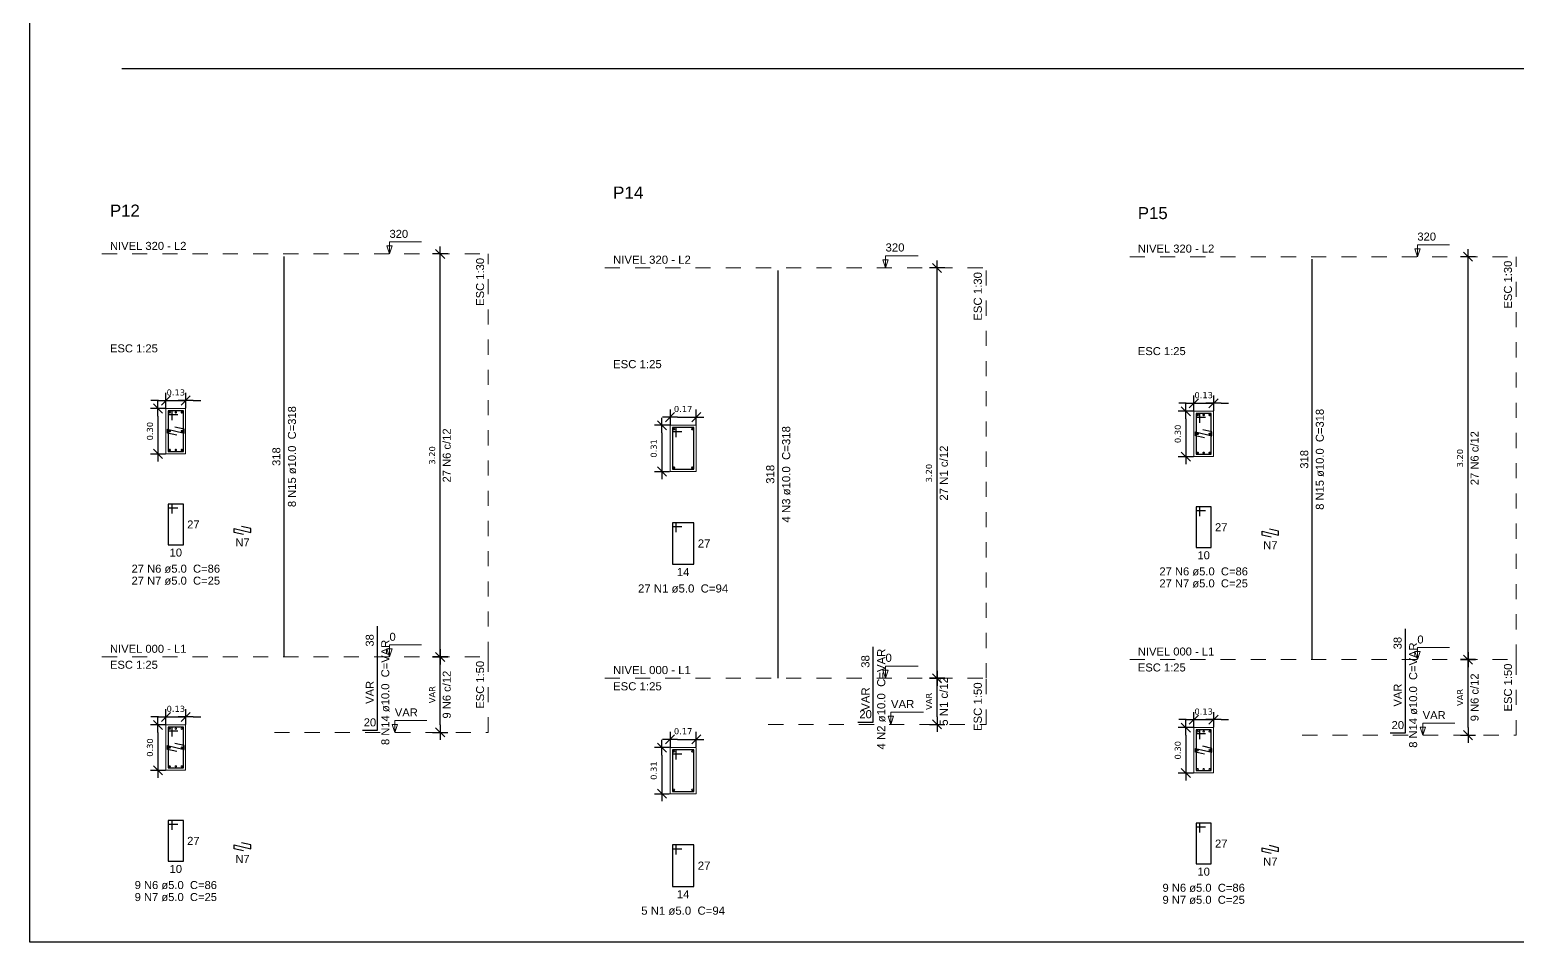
# Model space of a CAD drawing. Extents: x 25 to 1028, y -81 to 176.
# Drawn here: x 784.81 to 794.65, y 119.68 to 125.72 of the extents above; entities that cross this region are included whole.
import ezdxf

# ---------------------------------------------------------------- set-up
doc = ezdxf.new("R2010")
doc.units = 0
doc.header["$LTSCALE"] = 0.3
doc.header["$PDSIZE"] = 0.1
doc.linetypes.add('DOT2', pattern=[3.175, 0, -3.175])
doc.layers.get('0').update_dxf_attribs({"linetype": 'CONTINUOUS'})
doc.layers.get('Defpoints').update_dxf_attribs({"linetype": 'CONTINUOUS'})
doc.layers.add('ARQ-CTA-1_025', color=1, linetype='CONTINUOUS')
for name, color, linetype, lineweight in [('DT-Barras na forma', 2, 'CONTINUOUS', 30), ('DT-Barras no corte', 5, 'CONTINUOUS', 5), ('DT-Barras rebatidas', 2, 'CONTINUOUS', 30), ('DT-Forma', 5, 'CONTINUOUS', 5), ('DT-Pontilhado', 9, 'DOT2', 5), ('DT-Textos', 7, 'CONTINUOUS', 5), ('DT-Título', 3, 'CONTINUOUS', 20)]:
    doc.layers.add(name, color=color, linetype=linetype, lineweight=lineweight)
doc.layers.add('VPort', color=45, linetype='CONTINUOUS', plot=False)
doc.styles.add('Arial', font='arial.ttf')
doc.styles.add('FNDE Texto Cota 0025', font='verdana.ttf', dxfattribs={"height": 0.04})
doc.dimstyles.new('FNDE 1-0025', dxfattribs={"dimscale": 5, "dimtxt": 0.04, "dimasz": 0.01, "dimexe": 0.15, "dimexo": 0.15, "dimgap": 0.005, "dimtad": 1, "dimzin": 1, "dimdsep": 46, "dimtxsty": 'FNDE Texto Cota 0025', "dimblk": 'tic', "dimcen": 0.015, "dimdle": 0.15, "dimse1": 1, "dimse2": 1, "dimclrd": 251, "dimclre": 251, "dimclrt": 256, "dimaunit": 1, "dimadec": 3, "dimazin": 0, "dimtfac": 1, "dimtix": 1, "dimtmove": 2, "dimatfit": 3, "dimfxl": 0.15, "dimtvp": 1, "dimtolj": 1, "dimtzin": 0, "dimarcsym": 0})

# ---------------------------------------------------------------- blocks, each defined once
blk = doc.blocks.new('tic')
at = {"color": 251}
for p, q in [((-1, 0), (1, 0)), ((0, -1), (0, 1))]:
    blk.add_line(p, q, dxfattribs=at)
blk.add_line((-0.6, -0.6), (0.6, 0.6))
blk = doc.blocks.new('*D238')
at = {"layer": 'ARQ-CTA-1_025', "color": 251, "lineweight": -2}
blk.add_line((785.6582, 121.0693), (785.6582, 120.8693), dxfattribs=at)
at = {"layer": 'Defpoints', "color": 0}
for p in [(785.7112, 121.1193), (785.6582, 120.8193), (785.7112, 120.8193)]:
    blk.add_point(p, dxfattribs=at)
at = {"layer": 'ARQ-CTA-1_025', "color": 251, "lineweight": -2, "xscale": 0.05, "yscale": 0.05, "zscale": 0.05}
for p, rotation in [((785.6582, 121.1193), 90), ((785.6582, 120.8193), 270)]:
    blk.add_blockref('tic', p, dxfattribs=dict(at, rotation=rotation))
at = {"layer": 'ARQ-CTA-1_025', "insert": (785.6053, 120.9693), "char_height": 0.04, "attachment_point": 5, "rotation": 90, "style": 'FNDE Texto Cota 0025'}
blk.add_mtext('\\A1;0.30', dxfattribs=at)
blk = doc.blocks.new('*D239')
at = {"layer": 'ARQ-CTA-1_025', "color": 251, "lineweight": -2}
for p, q in [((785.6612, 121.1722), (785.6112, 121.1722)), ((785.7112, 121.1722), (785.8412, 121.1722)), ((785.8912, 121.1722), (785.9412, 121.1722))]:
    blk.add_line(p, q, dxfattribs=at)
at = {"layer": 'Defpoints', "color": 0}
for p in [(785.8412, 121.1722), (785.7112, 121.1193), (785.8412, 121.1193)]:
    blk.add_point(p, dxfattribs=at)
at = {"layer": 'ARQ-CTA-1_025', "color": 251, "lineweight": -2, "xscale": 0.05, "yscale": 0.05, "zscale": 0.05}
blk.add_blockref('tic', (785.7112, 121.1722), dxfattribs=at)
at = {"layer": 'ARQ-CTA-1_025', "color": 251, "lineweight": -2, "xscale": 0.05, "yscale": 0.05, "zscale": 0.05, "rotation": 180}
blk.add_blockref('tic', (785.8412, 121.1722), dxfattribs=at)
at = {"layer": 'ARQ-CTA-1_025', "insert": (785.7762, 121.2252), "char_height": 0.04, "attachment_point": 5, "style": 'FNDE Texto Cota 0025'}
blk.add_mtext('\\A1;0.13', dxfattribs=at)
blk = doc.blocks.new('*D240')
at = {"layer": 'ARQ-CTA-1_025', "color": 251, "lineweight": -2}
blk.add_line((787.5255, 121.1193), (787.5255, 121.5193), dxfattribs=at)
at = {"layer": 'Defpoints', "color": 0}
for p in [(787.5255, 121.5693), (787.5785, 121.5693), (787.5785, 121.0693)]:
    blk.add_point(p, dxfattribs=at)
at = {"layer": 'ARQ-CTA-1_025', "color": 251, "lineweight": -2, "xscale": 0.05, "yscale": 0.05, "zscale": 0.05}
for p, rotation in [((787.5255, 121.5693), 90), ((787.5255, 121.0693), 270)]:
    blk.add_blockref('tic', p, dxfattribs=dict(at, rotation=rotation))
at = {"layer": 'ARQ-CTA-1_025', "insert": (787.4726, 121.3193), "char_height": 0.04, "attachment_point": 5, "rotation": 90, "style": 'FNDE Texto Cota 0025'}
blk.add_mtext('\\A1;VAR', dxfattribs=at)
blk = doc.blocks.new('*D241')
at = {"layer": 'ARQ-CTA-1_025', "color": 251, "lineweight": -2}
blk.add_line((785.6582, 123.1633), (785.6582, 122.9633), dxfattribs=at)
at = {"layer": 'Defpoints', "color": 0}
for p in [(785.7112, 123.2133), (785.6582, 122.9133), (785.7112, 122.9133)]:
    blk.add_point(p, dxfattribs=at)
at = {"layer": 'ARQ-CTA-1_025', "color": 251, "lineweight": -2, "xscale": 0.05, "yscale": 0.05, "zscale": 0.05}
for p, rotation in [((785.6582, 123.2133), 90), ((785.6582, 122.9133), 270)]:
    blk.add_blockref('tic', p, dxfattribs=dict(at, rotation=rotation))
at = {"layer": 'ARQ-CTA-1_025', "insert": (785.6053, 123.0633), "char_height": 0.04, "attachment_point": 5, "rotation": 90, "style": 'FNDE Texto Cota 0025'}
blk.add_mtext('\\A1;0.30', dxfattribs=at)
blk = doc.blocks.new('*D242')
at = {"layer": 'ARQ-CTA-1_025', "color": 251, "lineweight": -2}
for p, q in [((785.6612, 123.2663), (785.6112, 123.2663)), ((785.7112, 123.2663), (785.8412, 123.2663)), ((785.8912, 123.2663), (785.9412, 123.2663))]:
    blk.add_line(p, q, dxfattribs=at)
at = {"layer": 'Defpoints', "color": 0}
for p in [(785.8412, 123.2663), (785.7112, 123.2133), (785.8412, 123.2133)]:
    blk.add_point(p, dxfattribs=at)
at = {"layer": 'ARQ-CTA-1_025', "color": 251, "lineweight": -2, "xscale": 0.05, "yscale": 0.05, "zscale": 0.05}
blk.add_blockref('tic', (785.7112, 123.2663), dxfattribs=at)
at = {"layer": 'ARQ-CTA-1_025', "color": 251, "lineweight": -2, "xscale": 0.05, "yscale": 0.05, "zscale": 0.05, "rotation": 180}
blk.add_blockref('tic', (785.8412, 123.2663), dxfattribs=at)
at = {"layer": 'ARQ-CTA-1_025', "insert": (785.7762, 123.3192), "char_height": 0.04, "attachment_point": 5, "style": 'FNDE Texto Cota 0025'}
blk.add_mtext('\\A1;0.13', dxfattribs=at)
blk = doc.blocks.new('*D243')
at = {"layer": 'ARQ-CTA-1_025', "color": 251, "lineweight": -2}
blk.add_line((787.5255, 121.6193), (787.5255, 124.186), dxfattribs=at)
at = {"layer": 'Defpoints', "color": 0}
for p in [(787.5255, 124.236), (787.5785, 124.236), (787.5785, 121.5693)]:
    blk.add_point(p, dxfattribs=at)
at = {"layer": 'ARQ-CTA-1_025', "color": 251, "lineweight": -2, "xscale": 0.05, "yscale": 0.05, "zscale": 0.05}
for p, rotation in [((787.5255, 124.236), 90), ((787.5255, 121.5693), 270)]:
    blk.add_blockref('tic', p, dxfattribs=dict(at, rotation=rotation))
at = {"layer": 'ARQ-CTA-1_025', "insert": (787.4726, 122.9027), "char_height": 0.04, "attachment_point": 5, "rotation": 90, "style": 'FNDE Texto Cota 0025'}
blk.add_mtext('\\A1;3.20', dxfattribs=at)
blk = doc.blocks.new('*D244')
at = {"layer": 'ARQ-CTA-1_025', "color": 251, "lineweight": -2}
blk.add_line((792.4596, 121.0512), (792.4596, 120.8512), dxfattribs=at)
at = {"layer": 'Defpoints', "color": 0}
for p in [(792.5125, 121.1012), (792.4596, 120.8012), (792.5125, 120.8012)]:
    blk.add_point(p, dxfattribs=at)
at = {"layer": 'ARQ-CTA-1_025', "color": 251, "lineweight": -2, "xscale": 0.05, "yscale": 0.05, "zscale": 0.05}
for p, rotation in [((792.4596, 121.1012), 90), ((792.4596, 120.8012), 270)]:
    blk.add_blockref('tic', p, dxfattribs=dict(at, rotation=rotation))
at = {"layer": 'ARQ-CTA-1_025', "insert": (792.4066, 120.9512), "char_height": 0.04, "attachment_point": 5, "rotation": 90, "style": 'FNDE Texto Cota 0025'}
blk.add_mtext('\\A1;0.30', dxfattribs=at)
blk = doc.blocks.new('*D245')
at = {"layer": 'ARQ-CTA-1_025', "color": 251, "lineweight": -2}
for p, q in [((792.4625, 121.1542), (792.4125, 121.1542)), ((792.5125, 121.1542), (792.6425, 121.1542)), ((792.6925, 121.1542), (792.7425, 121.1542))]:
    blk.add_line(p, q, dxfattribs=at)
at = {"layer": 'Defpoints', "color": 0}
for p in [(792.5125, 121.1012), (792.6425, 121.1542), (792.6425, 121.1012)]:
    blk.add_point(p, dxfattribs=at)
at = {"layer": 'ARQ-CTA-1_025', "color": 251, "lineweight": -2, "xscale": 0.05, "yscale": 0.05, "zscale": 0.05}
blk.add_blockref('tic', (792.5125, 121.1542), dxfattribs=at)
at = {"layer": 'ARQ-CTA-1_025', "color": 251, "lineweight": -2, "xscale": 0.05, "yscale": 0.05, "zscale": 0.05, "rotation": 180}
blk.add_blockref('tic', (792.6425, 121.1542), dxfattribs=at)
at = {"layer": 'ARQ-CTA-1_025', "insert": (792.5775, 121.2071), "char_height": 0.04, "attachment_point": 5, "style": 'FNDE Texto Cota 0025'}
blk.add_mtext('\\A1;0.13', dxfattribs=at)
blk = doc.blocks.new('*D246')
at = {"layer": 'ARQ-CTA-1_025', "color": 251, "lineweight": -2}
blk.add_line((794.3269, 121.1013), (794.3269, 121.5013), dxfattribs=at)
at = {"layer": 'Defpoints', "color": 0}
for p in [(794.3269, 121.5513), (794.3798, 121.5513), (794.3798, 121.0513)]:
    blk.add_point(p, dxfattribs=at)
at = {"layer": 'ARQ-CTA-1_025', "color": 251, "lineweight": -2, "xscale": 0.05, "yscale": 0.05, "zscale": 0.05}
for p, rotation in [((794.3269, 121.5513), 90), ((794.3269, 121.0513), 270)]:
    blk.add_blockref('tic', p, dxfattribs=dict(at, rotation=rotation))
at = {"layer": 'ARQ-CTA-1_025', "insert": (794.2739, 121.3013), "char_height": 0.04, "attachment_point": 5, "rotation": 90, "style": 'FNDE Texto Cota 0025'}
blk.add_mtext('\\A1;VAR', dxfattribs=at)
blk = doc.blocks.new('*D247')
at = {"layer": 'ARQ-CTA-1_025', "color": 251, "lineweight": -2}
blk.add_line((792.4596, 123.1453), (792.4596, 122.9453), dxfattribs=at)
at = {"layer": 'Defpoints', "color": 0}
for p in [(792.5125, 123.1953), (792.4596, 122.8953), (792.5125, 122.8953)]:
    blk.add_point(p, dxfattribs=at)
at = {"layer": 'ARQ-CTA-1_025', "color": 251, "lineweight": -2, "xscale": 0.05, "yscale": 0.05, "zscale": 0.05}
for p, rotation in [((792.4596, 123.1953), 90), ((792.4596, 122.8953), 270)]:
    blk.add_blockref('tic', p, dxfattribs=dict(at, rotation=rotation))
at = {"layer": 'ARQ-CTA-1_025', "insert": (792.4066, 123.0453), "char_height": 0.04, "attachment_point": 5, "rotation": 90, "style": 'FNDE Texto Cota 0025'}
blk.add_mtext('\\A1;0.30', dxfattribs=at)
blk = doc.blocks.new('*D248')
at = {"layer": 'ARQ-CTA-1_025', "color": 251, "lineweight": -2}
for p, q in [((792.4625, 123.2483), (792.4125, 123.2483)), ((792.5125, 123.2483), (792.6425, 123.2483)), ((792.6925, 123.2483), (792.7425, 123.2483))]:
    blk.add_line(p, q, dxfattribs=at)
at = {"layer": 'Defpoints', "color": 0}
for p in [(792.6425, 123.2483), (792.5125, 123.1953), (792.6425, 123.1953)]:
    blk.add_point(p, dxfattribs=at)
at = {"layer": 'ARQ-CTA-1_025', "color": 251, "lineweight": -2, "xscale": 0.05, "yscale": 0.05, "zscale": 0.05}
blk.add_blockref('tic', (792.5125, 123.2483), dxfattribs=at)
at = {"layer": 'ARQ-CTA-1_025', "color": 251, "lineweight": -2, "xscale": 0.05, "yscale": 0.05, "zscale": 0.05, "rotation": 180}
blk.add_blockref('tic', (792.6425, 123.2483), dxfattribs=at)
at = {"layer": 'ARQ-CTA-1_025', "insert": (792.5775, 123.3012), "char_height": 0.04, "attachment_point": 5, "style": 'FNDE Texto Cota 0025'}
blk.add_mtext('\\A1;0.13', dxfattribs=at)
blk = doc.blocks.new('*D249')
at = {"layer": 'ARQ-CTA-1_025', "color": 251, "lineweight": -2}
blk.add_line((794.3269, 121.6013), (794.3269, 124.168), dxfattribs=at)
at = {"layer": 'Defpoints', "color": 0}
for p in [(794.3269, 124.218), (794.3798, 124.218), (794.3798, 121.5513)]:
    blk.add_point(p, dxfattribs=at)
at = {"layer": 'ARQ-CTA-1_025', "color": 251, "lineweight": -2, "xscale": 0.05, "yscale": 0.05, "zscale": 0.05}
for p, rotation in [((794.3269, 124.218), 90), ((794.3269, 121.5513), 270)]:
    blk.add_blockref('tic', p, dxfattribs=dict(at, rotation=rotation))
at = {"layer": 'ARQ-CTA-1_025', "insert": (794.2739, 122.8846), "char_height": 0.04, "attachment_point": 5, "rotation": 90, "style": 'FNDE Texto Cota 0025'}
blk.add_mtext('\\A1;3.20', dxfattribs=at)
blk = doc.blocks.new('*D1002')
at = {"layer": 'ARQ-CTA-1_025', "color": 251, "lineweight": -2}
blk.add_line((788.9926, 120.9193), (788.9926, 120.7138), dxfattribs=at)
at = {"layer": 'Defpoints', "color": 0}
for p in [(789.0465, 120.9693), (788.9926, 120.6638), (789.0465, 120.6638)]:
    blk.add_point(p, dxfattribs=at)
at = {"layer": 'ARQ-CTA-1_025', "color": 251, "lineweight": -2, "xscale": 0.05, "yscale": 0.05, "zscale": 0.05}
for p, rotation in [((788.9926, 120.9693), 90), ((788.9926, 120.6638), 270)]:
    blk.add_blockref('tic', p, dxfattribs=dict(at, rotation=rotation))
at = {"layer": 'ARQ-CTA-1_025', "insert": (788.9387, 120.8165), "char_height": 0.04, "attachment_point": 5, "rotation": 90, "style": 'FNDE Texto Cota 0025'}
blk.add_mtext('\\A1;0.31', dxfattribs=at)
blk = doc.blocks.new('*D1003')
at = {"layer": 'ARQ-CTA-1_025', "color": 251, "lineweight": -2}
blk.add_line((789.0965, 121.0232), (789.1697, 121.0232), dxfattribs=at)
at = {"layer": 'Defpoints', "color": 0}
for p in [(789.0465, 120.9693), (789.2197, 121.0232), (789.2197, 120.9693)]:
    blk.add_point(p, dxfattribs=at)
at = {"layer": 'ARQ-CTA-1_025', "color": 251, "lineweight": -2, "xscale": 0.05, "yscale": 0.05, "zscale": 0.05, "rotation": 180}
blk.add_blockref('tic', (789.0465, 121.0232), dxfattribs=at)
at = {"layer": 'ARQ-CTA-1_025', "color": 251, "lineweight": -2, "xscale": 0.05, "yscale": 0.05, "zscale": 0.05}
blk.add_blockref('tic', (789.2197, 121.0232), dxfattribs=at)
at = {"layer": 'ARQ-CTA-1_025', "insert": (789.1331, 121.0772), "char_height": 0.04, "attachment_point": 5, "style": 'FNDE Texto Cota 0025'}
blk.add_mtext('\\A1;0.17', dxfattribs=at)
blk = doc.blocks.new('*D1004')
at = {"layer": 'ARQ-CTA-1_025', "color": 251, "lineweight": -2}
blk.add_line((790.8138, 121.1722), (790.8138, 121.3777), dxfattribs=at)
at = {"layer": 'Defpoints', "color": 0}
for p in [(790.8138, 121.4277), (790.8677, 121.4277), (790.8677, 121.1222)]:
    blk.add_point(p, dxfattribs=at)
at = {"layer": 'ARQ-CTA-1_025', "color": 251, "lineweight": -2, "xscale": 0.05, "yscale": 0.05, "zscale": 0.05}
for p, rotation in [((790.8138, 121.4277), 90), ((790.8138, 121.1222), 270)]:
    blk.add_blockref('tic', p, dxfattribs=dict(at, rotation=rotation))
at = {"layer": 'ARQ-CTA-1_025', "insert": (790.7599, 121.2749), "char_height": 0.04, "attachment_point": 5, "rotation": 90, "style": 'FNDE Texto Cota 0025'}
blk.add_mtext('\\A1;VAR', dxfattribs=at)
blk = doc.blocks.new('*D1005')
at = {"layer": 'ARQ-CTA-1_025', "color": 251, "lineweight": -2}
blk.add_line((788.9926, 123.052), (788.9926, 122.8464), dxfattribs=at)
at = {"layer": 'Defpoints', "color": 0}
for p in [(789.0465, 123.102), (788.9926, 122.7964), (789.0465, 122.7964)]:
    blk.add_point(p, dxfattribs=at)
at = {"layer": 'ARQ-CTA-1_025', "color": 251, "lineweight": -2, "xscale": 0.05, "yscale": 0.05, "zscale": 0.05}
for p, rotation in [((788.9926, 123.102), 90), ((788.9926, 122.7964), 270)]:
    blk.add_blockref('tic', p, dxfattribs=dict(at, rotation=rotation))
at = {"layer": 'ARQ-CTA-1_025', "insert": (788.9387, 122.9492), "char_height": 0.04, "attachment_point": 5, "rotation": 90, "style": 'FNDE Texto Cota 0025'}
blk.add_mtext('\\A1;0.31', dxfattribs=at)
blk = doc.blocks.new('*D1006')
at = {"layer": 'ARQ-CTA-1_025', "color": 251, "lineweight": -2}
blk.add_line((789.0965, 123.1559), (789.1697, 123.1559), dxfattribs=at)
at = {"layer": 'Defpoints', "color": 0}
for p in [(789.2197, 123.1559), (789.0465, 123.102), (789.2197, 123.102)]:
    blk.add_point(p, dxfattribs=at)
at = {"layer": 'ARQ-CTA-1_025', "color": 251, "lineweight": -2, "xscale": 0.05, "yscale": 0.05, "zscale": 0.05, "rotation": 180}
blk.add_blockref('tic', (789.0465, 123.1559), dxfattribs=at)
at = {"layer": 'ARQ-CTA-1_025', "color": 251, "lineweight": -2, "xscale": 0.05, "yscale": 0.05, "zscale": 0.05}
blk.add_blockref('tic', (789.2197, 123.1559), dxfattribs=at)
at = {"layer": 'ARQ-CTA-1_025', "insert": (789.1331, 123.2098), "char_height": 0.04, "attachment_point": 5, "style": 'FNDE Texto Cota 0025'}
blk.add_mtext('\\A1;0.17', dxfattribs=at)
blk = doc.blocks.new('*D1007')
at = {"layer": 'ARQ-CTA-1_025', "color": 251, "lineweight": -2}
blk.add_line((790.8138, 121.4777), (790.8138, 124.0935), dxfattribs=at)
at = {"layer": 'Defpoints', "color": 0}
for p in [(790.8138, 124.1435), (790.8677, 124.1435), (790.8677, 121.4277)]:
    blk.add_point(p, dxfattribs=at)
at = {"layer": 'ARQ-CTA-1_025', "color": 251, "lineweight": -2, "xscale": 0.05, "yscale": 0.05, "zscale": 0.05}
for p, rotation in [((790.8138, 124.1435), 90), ((790.8138, 121.4277), 270)]:
    blk.add_blockref('tic', p, dxfattribs=dict(at, rotation=rotation))
at = {"layer": 'ARQ-CTA-1_025', "insert": (790.7599, 122.7856), "char_height": 0.04, "attachment_point": 5, "rotation": 90, "style": 'FNDE Texto Cota 0025'}
blk.add_mtext('\\A1;3.20', dxfattribs=at)

msp = doc.modelspace()

# ---------------------------------------------------------------- linework, layer by layer
at = {"layer": 'DT-Barras na forma'}
for p, q in [((785.75118219, 123.19833729), (785.72618219, 123.19833728)), ((785.72618219, 123.19833728), (785.72618219, 122.92833728)), ((785.82618228, 123.19833728), (785.72618228, 123.19833725)), ((785.72618228, 123.19833725), (785.72618228, 123.17333725)), ((785.72618228, 123.17333725), (785.78868228, 123.17333725)), ((785.75118217, 123.13583729), (785.75118219, 123.19833729)), ((785.82618219, 122.92833728), (785.82618228, 123.19833728)), ((792.55254722, 123.18031115), (792.52754722, 123.18031114)), ((792.52754722, 123.18031114), (792.52754723, 122.91031114)), ((792.62754732, 123.18031114), (792.52754732, 123.1803111)), ((792.52754732, 123.1803111), (792.52754732, 123.1553111)), ((792.52754732, 123.1553111), (792.59004732, 123.1553111)), ((792.5525472, 123.11781115), (792.55254722, 123.18031115)), ((792.62754723, 122.91031114), (792.62754732, 123.18031114)), ((785.72118212, 123.05083736), (785.72118212, 123.07583736)), ((785.72118212, 123.07583736), (785.83118213, 123.0508374)), ((785.78212792, 123.03698604), (785.72118212, 123.05083736)), ((785.83118214, 123.0758374), (785.77023634, 123.08968872)), ((785.83118213, 123.0508374), (785.83118214, 123.0758374)), ((789.08728591, 123.08668707), (789.06182535, 123.08668706)), ((789.06182535, 123.08668706), (789.06182536, 122.811713)), ((789.20440459, 123.08668706), (789.06182545, 123.08668701)), ((789.06182545, 123.08668701), (789.06182545, 123.06122645)), ((789.06182545, 123.06122645), (789.12547685, 123.06122645)), ((789.08728589, 123.02303566), (789.08728591, 123.08668707)), ((789.2044045, 122.811713), (789.20440459, 123.08668706)), ((792.52254715, 123.03281122), (792.52254716, 123.05781122)), ((792.52254716, 123.05781122), (792.63254716, 123.03281125)), ((792.63254717, 123.05781125), (792.57160137, 123.07166257)), ((792.63254716, 123.03281125), (792.63254717, 123.05781125)), ((792.58349295, 123.0189599), (792.52254715, 123.03281122)), ((785.72618219, 122.92833728), (785.82618219, 122.92833728)), ((792.52754723, 122.91031114), (792.62754723, 122.91031114)), ((789.06182536, 122.811713), (789.2044045, 122.811713)), ((785.75118219, 121.10426229), (785.72618219, 121.10426228)), ((785.72618219, 121.10426228), (785.72618219, 120.83426228)), ((785.82618228, 121.10426228), (785.72618228, 121.10426225)), ((785.72618228, 121.10426225), (785.72618228, 121.07926225)), ((785.72618228, 121.07926225), (785.78868228, 121.07926225)), ((785.75118217, 121.04176229), (785.75118219, 121.10426229)), ((785.82618219, 120.83426228), (785.82618228, 121.10426228)), ((792.55254722, 121.08623615), (792.52754722, 121.08623614)), ((792.52754722, 121.08623614), (792.52754723, 120.81623614)), ((792.62754732, 121.08623614), (792.52754732, 121.0862361)), ((792.52754732, 121.0862361), (792.52754732, 121.0612361)), ((792.5525472, 121.02373615), (792.55254722, 121.08623615)), ((792.62754723, 120.81623614), (792.62754732, 121.08623614)), ((785.72118212, 120.95676236), (785.72118212, 120.98176236)), ((785.72118212, 120.98176236), (785.83118213, 120.9567624)), ((785.83118214, 120.9817624), (785.77023634, 120.99561372)), ((785.83118213, 120.9567624), (785.83118214, 120.9817624)), ((792.52754732, 121.0612361), (792.59004732, 121.0612361)), ((792.63254717, 120.96373625), (792.57160137, 120.97758757)), ((785.78212792, 120.94291104), (785.72118212, 120.95676236)), ((789.08728591, 120.9540341), (789.06182535, 120.95403409)), ((789.06182535, 120.95403409), (789.06182536, 120.67906003)), ((789.20440459, 120.95403409), (789.06182545, 120.95403404)), ((789.06182545, 120.95403404), (789.06182545, 120.92857348)), ((789.06182545, 120.92857348), (789.12547685, 120.92857348)), ((789.08728589, 120.8903827), (789.08728591, 120.9540341)), ((789.2044045, 120.67906003), (789.20440459, 120.95403409)), ((792.52254715, 120.93873622), (792.52254716, 120.96373622)), ((792.58349295, 120.9248849), (792.52254715, 120.93873622)), ((792.52254716, 120.96373622), (792.63254716, 120.93873625)), ((792.63254716, 120.93873625), (792.63254717, 120.96373625)), ((785.72618219, 120.83426228), (785.82618219, 120.83426228)), ((792.52754723, 120.81623614), (792.62754723, 120.81623614)), ((789.06182536, 120.67906003), (789.2044045, 120.67906003))]:
    msp.add_line(p, q, dxfattribs=at)
at = {"layer": 'DT-Barras no corte'}
for p, q in [((785.73118217, 123.18333729), (785.74118217, 123.19333729)), ((785.73118217, 123.19333729), (785.74118217, 123.18333729)), ((785.77118217, 123.18333729), (785.78118217, 123.19333729)), ((785.77118217, 123.19333729), (785.78118217, 123.18333729)), ((785.81118217, 123.18333729), (785.82118217, 123.19333729)), ((785.81118217, 123.19333729), (785.82118217, 123.18333729)), ((792.5325472, 123.16531115), (792.5425472, 123.17531115)), ((792.5325472, 123.17531115), (792.5425472, 123.16531115)), ((792.5725472, 123.16531115), (792.5825472, 123.17531115)), ((792.5725472, 123.17531115), (792.5825472, 123.16531115)), ((792.6125472, 123.16531115), (792.6225472, 123.17531115)), ((792.6125472, 123.17531115), (792.6225472, 123.16531115)), ((785.73118217, 123.05833729), (785.74118217, 123.06833729)), ((785.73118217, 123.06833729), (785.74118217, 123.05833729)), ((785.81118217, 123.05833729), (785.82118217, 123.06833729)), ((785.81118217, 123.06833729), (785.82118217, 123.05833729)), ((789.06691744, 123.07141073), (789.07710167, 123.08159495)), ((789.06691744, 123.08159495), (789.07710167, 123.07141073)), ((789.18912814, 123.07141073), (789.19931236, 123.08159495)), ((789.18912814, 123.08159495), (789.19931236, 123.07141073)), ((792.5325472, 123.04031115), (792.5425472, 123.05031115)), ((792.5325472, 123.05031115), (792.5425472, 123.04031115)), ((792.6125472, 123.04031115), (792.6225472, 123.05031115)), ((792.6125472, 123.05031115), (792.6225472, 123.04031115)), ((785.73118217, 122.93333729), (785.74118217, 122.94333729)), ((785.73118217, 122.94333729), (785.74118217, 122.93333729)), ((785.77118217, 122.93333729), (785.78118217, 122.94333729)), ((785.77118217, 122.94333729), (785.78118217, 122.93333729)), ((785.81118217, 122.93333729), (785.82118217, 122.94333729)), ((785.81118217, 122.94333729), (785.82118217, 122.93333729)), ((792.5325472, 122.91531115), (792.5425472, 122.92531115)), ((792.5325472, 122.92531115), (792.5425472, 122.91531115)), ((792.5725472, 122.91531115), (792.5825472, 122.92531115)), ((792.5725472, 122.92531115), (792.5825472, 122.91531115)), ((792.6125472, 122.91531115), (792.6225472, 122.92531115)), ((792.6125472, 122.92531115), (792.6225472, 122.91531115)), ((789.06691744, 122.81680512), (789.07710167, 122.82698935)), ((789.06691744, 122.82698935), (789.07710167, 122.81680512)), ((789.18912814, 122.81680512), (789.19931236, 122.82698935)), ((789.18912814, 122.82698935), (789.19931236, 122.81680512))]:
    msp.add_line(p, q, dxfattribs=at)
for centre, radius in [((785.73618217, 123.18833729), 0.005), ((785.77618217, 123.18833729), 0.005), ((785.81618217, 123.18833729), 0.005), ((792.5375472, 123.17031115), 0.005), ((792.5775472, 123.17031115), 0.005), ((792.6175472, 123.17031115), 0.005), ((785.73618217, 123.06333729), 0.005), ((785.81618217, 123.06333729), 0.005), ((789.07200956, 123.07650284), 0.00509211), ((789.19422025, 123.07650284), 0.00509211), ((792.5375472, 123.04531115), 0.005), ((792.6175472, 123.04531115), 0.005), ((785.73618217, 122.93833729), 0.005), ((785.77618217, 122.93833729), 0.005), ((785.81618217, 122.93833729), 0.005), ((792.5375472, 122.92031115), 0.005), ((792.5775472, 122.92031115), 0.005), ((792.6175472, 122.92031115), 0.005), ((789.07200956, 122.82189723), 0.00509211), ((789.19422025, 122.82189723), 0.00509211), ((785.73618217, 121.09426229), 0.005), ((785.77618217, 121.09426229), 0.005), ((785.81618217, 121.09426229), 0.005), ((792.5375472, 121.07623615), 0.005), ((792.5775472, 121.07623615), 0.005), ((792.6175472, 121.07623615), 0.005), ((785.73618217, 120.96926229), 0.005), ((785.81618217, 120.96926229), 0.005), ((789.07200956, 120.94384988), 0.00509211), ((789.19422025, 120.94384988), 0.00509211), ((792.5375472, 120.95123615), 0.005), ((792.6175472, 120.95123615), 0.005), ((785.73618217, 120.84426229), 0.005), ((785.77618217, 120.84426229), 0.005), ((785.81618217, 120.84426229), 0.005), ((792.5375472, 120.82623615), 0.005), ((792.5775472, 120.82623615), 0.005), ((792.6175472, 120.82623615), 0.005), ((789.07200956, 120.68924427), 0.00509211), ((789.19422025, 120.68924427), 0.00509211)]:
    msp.add_circle(centre, radius, dxfattribs=at)
at = {"layer": 'DT-Barras rebatidas'}
for p, q in [((786.49298642, 121.56933729), (786.49298728, 124.22014412)), ((789.76224536, 121.42767692), (789.76224625, 124.12731806)), ((793.29435145, 121.55131115), (793.29435232, 124.20211797)), ((785.75118219, 122.58063729), (785.72618219, 122.58063728)), ((785.72618219, 122.58063728), (785.72618219, 122.31063728)), ((785.82618228, 122.58063728), (785.72618228, 122.58063725)), ((785.72618228, 122.58063725), (785.72618228, 122.55563725)), ((785.72618228, 122.55563725), (785.78868228, 122.55563725)), ((785.75118217, 122.51813729), (785.75118219, 122.58063729)), ((785.82618219, 122.31063728), (785.82618228, 122.58063728)), ((792.55254722, 122.56261115), (792.52754722, 122.56261114)), ((792.52754722, 122.56261114), (792.52754723, 122.29261114)), ((792.62754732, 122.56261114), (792.52754732, 122.5626111)), ((792.52754732, 122.5626111), (792.52754732, 122.5376111)), ((792.5525472, 122.50011115), (792.55254722, 122.56261115)), ((792.62754723, 122.29261114), (792.62754732, 122.56261114)), ((789.08728591, 122.45760753), (789.06182535, 122.45760752)), ((789.06182535, 122.45760752), (789.06182536, 122.18263346)), ((789.20440459, 122.45760752), (789.06182545, 122.45760747)), ((789.06182545, 122.45760747), (789.06182545, 122.43214691)), ((789.08728589, 122.39395613), (789.08728591, 122.45760753)), ((789.2044045, 122.18263346), (789.20440459, 122.45760752)), ((792.52754732, 122.5376111), (792.59004732, 122.5376111)), ((786.16236137, 122.39342486), (786.16236137, 122.41842486)), ((786.16236137, 122.41842486), (786.27236138, 122.3934249)), ((786.22330717, 122.37957354), (786.16236137, 122.39342486)), ((786.27236139, 122.4184249), (786.21141559, 122.43227622)), ((786.27236138, 122.3934249), (786.27236139, 122.4184249)), ((789.06182545, 122.43214691), (789.12547685, 122.43214691)), ((792.9637264, 122.37539872), (792.96372641, 122.40039872)), ((793.0246722, 122.3615474), (792.9637264, 122.37539872)), ((792.96372641, 122.40039872), (793.07372641, 122.37539875)), ((793.07372642, 122.40039875), (793.01278062, 122.41425007)), ((793.07372641, 122.37539875), (793.07372642, 122.40039875)), ((785.72618219, 122.31063728), (785.82618219, 122.31063728)), ((792.52754723, 122.29261114), (792.62754723, 122.29261114)), ((789.06182536, 122.18263346), (789.2044045, 122.18263346)), ((787.11073658, 121.58433729), (787.11073664, 121.77267982)), ((793.91210162, 121.56631115), (793.91210168, 121.75465367)), ((787.11073642, 121.08433729), (787.11073658, 121.58433729)), ((790.39137592, 121.44295325), (790.39137599, 121.63476551)), ((793.91210145, 121.06631115), (793.91210162, 121.56631115)), ((790.39137582, 121.13742652), (790.39137592, 121.44295325)), ((787.01073642, 121.08433729), (787.11073642, 121.08433729)), ((790.28953358, 121.13742652), (790.39137582, 121.13742652)), ((793.81210145, 121.06631115), (793.91210145, 121.06631115)), ((785.75118219, 120.48656229), (785.72618219, 120.48656228)), ((785.72618219, 120.48656228), (785.72618219, 120.21656228)), ((785.82618228, 120.48656228), (785.72618228, 120.48656225)), ((785.72618228, 120.48656225), (785.72618228, 120.46156225)), ((785.75118217, 120.42406229), (785.75118219, 120.48656229)), ((785.82618219, 120.21656228), (785.82618228, 120.48656228)), ((785.72618228, 120.46156225), (785.78868228, 120.46156225)), ((792.55254722, 120.46853615), (792.52754722, 120.46853614)), ((792.52754722, 120.46853614), (792.52754723, 120.19853614)), ((792.62754732, 120.46853614), (792.52754732, 120.4685361)), ((792.52754732, 120.4685361), (792.52754732, 120.4435361)), ((792.52754732, 120.4435361), (792.59004732, 120.4435361)), ((792.5525472, 120.40603615), (792.55254722, 120.46853615)), ((792.62754723, 120.19853614), (792.62754732, 120.46853614)), ((786.16236137, 120.29934986), (786.16236137, 120.32434986)), ((786.16236137, 120.32434986), (786.27236138, 120.2993499)), ((786.22330717, 120.28549854), (786.16236137, 120.29934986)), ((786.27236139, 120.3243499), (786.21141559, 120.33820122)), ((786.27236138, 120.2993499), (786.27236139, 120.3243499)), ((789.08728591, 120.32495456), (789.06182535, 120.32495455)), ((789.06182535, 120.32495455), (789.06182536, 120.04998049)), ((789.20440459, 120.32495455), (789.06182545, 120.3249545)), ((789.06182545, 120.3249545), (789.06182545, 120.29949394)), ((789.06182545, 120.29949394), (789.12547685, 120.29949394)), ((789.08728589, 120.26130316), (789.08728591, 120.32495456)), ((789.2044045, 120.04998049), (789.20440459, 120.32495455)), ((792.9637264, 120.28132372), (792.96372641, 120.30632372)), ((793.0246722, 120.2674724), (792.9637264, 120.28132372)), ((792.96372641, 120.30632372), (793.07372641, 120.28132375)), ((793.07372642, 120.30632375), (793.01278062, 120.32017507)), ((793.07372641, 120.28132375), (793.07372642, 120.30632375)), ((785.72618219, 120.21656228), (785.82618219, 120.21656228)), ((792.52754723, 120.19853614), (792.62754723, 120.19853614)), ((789.06182536, 120.04998049), (789.2044045, 120.04998049))]:
    msp.add_line(p, q, dxfattribs=at)
at = {"layer": 'DT-Forma'}
for points in [[(785.71118217, 122.91333729), (785.71118217, 123.21333729), (785.84118217, 123.21333729), (785.84118217, 122.91333729), (785.71118217, 122.91333729)], [(792.5125472, 122.89531115), (792.5125472, 123.19531115), (792.6425472, 123.19531115), (792.6425472, 122.89531115), (792.5125472, 122.89531115)], [(789.046549, 122.79643667), (789.046549, 123.1019634), (789.21968081, 123.1019634), (789.21968081, 122.79643667), (789.046549, 122.79643667)], [(785.71118217, 120.81926229), (785.71118217, 121.11926229), (785.84118217, 121.11926229), (785.84118217, 120.81926229), (785.71118217, 120.81926229)], [(792.5125472, 120.80123615), (792.5125472, 121.10123615), (792.6425472, 121.10123615), (792.6425472, 120.80123615), (792.5125472, 120.80123615)], [(789.046549, 120.66378371), (789.046549, 120.96931044), (789.21968081, 120.96931044), (789.21968081, 120.66378371), (789.046549, 120.66378371)]]:
    msp.add_lwpolyline(points, close=True, dxfattribs=at)
at = {"layer": 'DT-Pontilhado', "ltscale": 0.05}
for p, q in [((785.28758217, 124.23600404), (787.84321142, 124.23600404)), ((787.84321142, 121.56933729), (787.84321142, 124.23600404)), ((792.0889472, 124.2179779), (794.64457645, 124.2179779)), ((794.64457645, 121.55131115), (794.64457645, 124.2179779)), ((788.61514525, 124.14347017), (791.1373448, 124.14347017)), ((791.1373448, 121.42767692), (791.1373448, 124.14347017)), ((785.28758217, 121.56933729), (787.84321142, 121.56933729)), ((787.84321142, 121.06933729), (787.84321142, 121.56933729)), ((792.0889472, 121.55131115), (794.64457645, 121.55131115)), ((794.64457645, 121.05131115), (794.64457645, 121.55131115)), ((788.61514525, 121.42767692), (791.1373448, 121.42767692)), ((791.1373448, 121.12215019), (791.1373448, 121.42767692)), ((786.42828642, 121.06933729), (787.84321142, 121.06933729)), ((789.69635343, 121.12215019), (791.1373448, 121.12215019)), ((793.22965145, 121.05131115), (794.64457645, 121.05131115))]:
    msp.add_line(p, q, dxfattribs=at)
at = {"layer": 'DT-Textos'}
for points in [[(787.19016142, 124.23600404), (787.19016142, 124.31542904), (787.40196142, 124.31542904)], [(790.47226403, 124.14347017), (790.47226403, 124.22435837), (790.6879659, 124.22435837)], [(793.99152645, 124.2179779), (793.99152645, 124.2974029), (794.20332645, 124.2974029)], [(787.19016142, 121.56933729), (787.19016142, 121.64876229), (787.40196142, 121.64876229)], [(793.99152645, 121.55131115), (793.99152645, 121.63073615), (794.20332645, 121.63073615)], [(790.47226403, 121.42767692), (790.47226403, 121.50856512), (790.6879659, 121.50856512)], [(790.50821434, 121.12215019), (790.50821434, 121.20303839), (790.72391621, 121.20303839)], [(787.22546142, 121.06933729), (787.22546142, 121.14876229), (787.43726142, 121.14876229)], [(794.02682645, 121.05131115), (794.02682645, 121.13073615), (794.23862645, 121.13073615)]]:
    msp.add_lwpolyline(points, dxfattribs=at)
for points in [[(787.20781142, 124.28895404), (787.19016142, 124.23600404), (787.17251142, 124.28895404), (787.20781142, 124.28895404)], [(794.00917645, 124.2709279), (793.99152645, 124.2179779), (793.97387645, 124.2709279), (794.00917645, 124.2709279)], [(790.49023918, 124.19739564), (790.47226403, 124.14347017), (790.45428887, 124.19739564), (790.49023918, 124.19739564)], [(787.20781142, 121.62228729), (787.19016142, 121.56933729), (787.17251142, 121.62228729), (787.20781142, 121.62228729)], [(794.00917645, 121.60426115), (793.99152645, 121.55131115), (793.97387645, 121.60426115), (794.00917645, 121.60426115)], [(790.49023918, 121.48160238), (790.47226403, 121.42767692), (790.45428887, 121.48160238), (790.49023918, 121.48160238)], [(790.52618949, 121.17607565), (790.50821434, 121.12215019), (790.49023918, 121.17607565), (790.52618949, 121.17607565)], [(787.24311142, 121.12228729), (787.22546142, 121.06933729), (787.20781142, 121.12228729), (787.24311142, 121.12228729)], [(794.04447645, 121.10426115), (794.02682645, 121.05131115), (794.00917645, 121.10426115), (794.04447645, 121.10426115)]]:
    msp.add_lwpolyline(points, close=True, dxfattribs=at)
at = {"layer": 'VPort'}
msp.add_line((785.41814783, 125.46413426), (805.10047234, 125.46413426), dxfattribs=at)
msp.add_lwpolyline([(784.80967722, 139.87959646), (808.9966287, 139.87959646), (808.9966287, 119.68049125), (784.80967722, 119.68049125)], close=True, dxfattribs=at)

# ---------------------------------------------------------------- texts
at = {"layer": 'DT-Barras na forma', "color": 7, "attachment_point": 8, "rotation": 90.000210459, "line_spacing_factor": 0.9, "style": 'Arial'}
for s, insert, char_height, width in [('27 N6 c/12', (787.59593492, 122.90267067), 0.05295, 0.6354), ('27 N6 c/12', (794.39729995, 122.88464452), 0.05295, 0.6354), ('27 N1 c/12', (790.88551286, 122.78557354), 0.053925468, 0.6471056167), ('9 N6 c/12', (787.59593492, 121.31933729), 0.05295, 0.57186), ('5 N1 c/12', (790.88551286, 121.27491355), 0.053925468, 0.5823950551), ('9 N6 c/12', (794.39729995, 121.30131115), 0.05295, 0.57186)]:
    msp.add_mtext(s, dxfattribs=dict(at, insert=insert, char_height=char_height, width=width))
at = {"layer": 'DT-Barras rebatidas', "color": 7, "attachment_point": 8, "rotation": 90.000210459, "line_spacing_factor": 0.9, "style": 'Arial'}
for s, insert, char_height, width in [('8 N15 ø10.0  C=318', (786.57240867, 122.8947623), 0.05295, 1.14372), ('8 N15 ø10.0  C=318', (793.3737737, 122.87673615), 0.05295, 1.14372), ('4 N3 ø10.0  C=318', (789.84318601, 122.77751948), 0.0539254681, 1.1000795484), ('318', (786.46866335, 122.89474071), 0.05295, 0.29062), ('318', (793.27002839, 122.87671457), 0.05295, 0.29062), ('318', (789.73747421, 122.7774975), 0.053925468, 0.2959739288), ('38', (787.08641311, 121.67850856), 0.05295, 0.22708), ('8 N14 ø10.0  C=VAR', (787.19015867, 121.3342623), 0.05295, 1.14372), ('38', (793.88777815, 121.66048242), 0.05295, 0.22708), ('8 N14 ø10.0  C=VAR', (793.9915237, 121.31623615), 0.05295, 1.14372), ('38', (790.36660436, 121.53885939), 0.053925468, 0.2312633671), ('4 N2 ø10.0  C=VAR', (790.47231648, 121.29011351), 0.0539254681, 1.1000795484), ('VAR', (787.086413, 121.3343373), 0.05295, 0.29062), ('VAR', (790.36660428, 121.2901899), 0.053925468, 0.2959739288), ('VAR', (793.88777803, 121.31631115), 0.05295, 0.29062)]:
    msp.add_mtext(s, dxfattribs=dict(at, insert=insert, char_height=char_height, width=width))
at = {"layer": 'DT-Barras rebatidas', "color": 7, "line_spacing_factor": 0.9, "style": 'Arial'}
for s, insert, char_height, width, attachment_point in [('27', (785.85118847, 122.47211228), 0.05295, 0.22708, 1), ('27', (792.6525535, 122.45408614), 0.05295, 0.22708, 1), ('N7', (786.21738217, 122.30023579), 0.05295, 0.12708, 8), ('27', (789.22986609, 122.34708322), 0.053925468, 0.2312633671, 1), ('10', (785.77618219, 122.28631378), 0.05295, 0.22708, 2), ('10', (792.57754723, 122.26828764), 0.05295, 0.22708, 2), ('N7', (793.0187472, 122.28220965), 0.05295, 0.12708, 8), ('27 N6 ø5.0  C=86', (785.77613217, 122.12523579), 0.05295, 1.01664, 8), ('14', (789.13311493, 122.15786186), 0.053925468, 0.2312633671, 2), ('27 N6 ø5.0  C=86', (792.5774972, 122.10720965), 0.05295, 1.01664, 8), ('27 N7 ø5.0  C=25', (785.77613217, 122.04598579), 0.05295, 1.01664, 8), ('27 N7 ø5.0  C=25', (792.5774972, 122.02795965), 0.05295, 1.01664, 8), ('27 N1 ø5.0  C=94', (789.13306398, 121.99381642), 0.0539254681, 1.0353689868, 8), ('20', (790.3404547, 121.16219812), 0.053925468, 0.2312633671, 8), ('20', (787.06073642, 121.10866079), 0.05295, 0.22708, 8), ('20', (793.86210145, 121.09063465), 0.05295, 0.22708, 8), ('27', (785.85118778, 120.37803728), 0.05295, 0.22708, 1), ('27', (792.65255282, 120.36001114), 0.05295, 0.22708, 1), ('10', (785.77618219, 120.19223878), 0.05295, 0.22708, 2), ('N7', (786.21738217, 120.20598579), 0.05295, 0.12708, 8), ('27', (789.2298654, 120.21443026), 0.053925468, 0.2312633671, 1), ('N7', (793.0187472, 120.18795965), 0.05295, 0.12708, 8), ('9 N6 ø5.0  C=86', (785.77613217, 120.03123579), 0.05295, 0.9531, 8), ('10', (792.57754723, 120.17421264), 0.05295, 0.22708, 2), ('9 N7 ø5.0  C=25', (785.77613217, 119.95173579), 0.05295, 0.9531, 8), ('14', (789.13311493, 120.0252089), 0.053925468, 0.2312633671, 2), ('9 N6 ø5.0  C=86', (792.5774972, 120.01320965), 0.05295, 0.9531, 8), ('9 N7 ø5.0  C=25', (792.5774972, 119.93370965), 0.05295, 0.9531, 8), ('5 N1 ø5.0  C=94', (789.13306398, 119.86123984), 0.0539254681, 0.9706584251, 8)]:
    msp.add_mtext(s, dxfattribs=dict(at, insert=insert, char_height=char_height, width=width, attachment_point=attachment_point))
at = {"layer": 'DT-Textos', "attachment_point": 7, "line_spacing_factor": 0.798, "style": 'Arial'}
for s, insert, char_height, width in [('NIVEL 320 - L2', (785.34063217, 124.26248579), 0.05295, 0.88956), ('320', (787.19013217, 124.34198579), 0.05295, 0.19062), ('320', (793.9914972, 124.32395965), 0.05295, 0.19062), ('NIVEL 320 - L2', (788.66917256, 124.17043978), 0.0539254681, 0.9059478634), ('320', (790.47228949, 124.25140436), 0.053925468, 0.194131685), ('NIVEL 320 - L2', (792.1419972, 124.24445965), 0.05295, 0.88956), ('ESC 1:25', (785.34063217, 123.58398579), 0.05295, 0.50832), ('ESC 1:25', (788.66917256, 123.47944015), 0.053925468, 0.5176844934), ('ESC 1:25', (792.1419972, 123.56595965), 0.05295, 0.50832), ('0', (787.19013217, 121.67523579), 0.05295, 0.06354), ('0', (793.9914972, 121.65720965), 0.05295, 0.06354), ('NIVEL 000 - L1', (785.34063217, 121.59573579), 0.05295, 0.88956), ('0', (790.47228949, 121.53552632), 0.05392547, 0.0647105617), ('NIVEL 000 - L1', (792.1419972, 121.57770965), 0.05295, 0.88956), ('ESC 1:25', (785.34063217, 121.48998579), 0.05295, 0.50832), ('NIVEL 000 - L1', (788.66917256, 121.45456174), 0.0539254681, 0.9059478634), ('ESC 1:25', (792.1419972, 121.47195965), 0.05295, 0.50832), ('ESC 1:25', (788.66917256, 121.34686357), 0.053925468, 0.5176844934), ('VAR', (790.50818888, 121.22999959), 0.053925468, 0.194131685), ('VAR', (787.22538217, 121.17523579), 0.05295, 0.19062), ('VAR', (794.0267472, 121.15720965), 0.05295, 0.19062)]:
    msp.add_mtext(s, dxfattribs=dict(at, insert=insert, char_height=char_height, width=width))
at = {"layer": 'DT-Textos', "attachment_point": 9, "rotation": 90.000210459, "line_spacing_factor": 0.798, "style": 'Arial'}
for s, insert, char_height, width in [('ESC 1:30', (787.81665867, 124.20951229), 0.05295, 0.50832), ('ESC 1:30', (794.6180237, 124.19148615), 0.05295, 0.50832), ('ESC 1:30', (791.11035813, 124.11649038), 0.053925468, 0.5176844934), ('ESC 1:50', (787.81665867, 121.54276229), 0.05295, 0.50832), ('ESC 1:50', (794.6180237, 121.52473615), 0.05295, 0.50832), ('ESC 1:50', (791.11035813, 121.40061234), 0.053925468, 0.5176844934)]:
    msp.add_mtext(s, dxfattribs=dict(at, insert=insert, char_height=char_height, width=width))
at = {"layer": 'DT-Título', "attachment_point": 7, "line_spacing_factor": 0.798, "style": 'Arial'}
for s, insert, char_height, width in [('P14', (788.66917256, 124.60172818), 0.080888202, 0.2911975275), ('P12', (785.34063217, 124.48373728), 0.079425, 0.28593), ('P15', (792.1419972, 124.46571113), 0.079425, 0.28593)]:
    msp.add_mtext(s, dxfattribs=dict(at, insert=insert, char_height=char_height, width=width))

# ---------------------------------------------------------------- dimensions: what is measured, and where the dimension line sits
at = {"layer": 'ARQ-CTA-1_025'}
for base, p1, p2, text, picture, middle in [((787.52551142, 124.23600404), (787.57846142, 121.56933729), (787.57846142, 124.23600404), '3.20', '*D243', (787.47256142, 122.90267067)), ((794.32687645, 124.2179779), (794.37982645, 121.55131115), (794.37982645, 124.2179779), '3.20', '*D249', (794.27392645, 122.88464452)), ((790.81379199, 124.14347017), (790.86771746, 121.42767692), (790.86771746, 124.14347017), '3.20', '*D1007', (790.75986652, 122.78557354)), ((787.52551142, 121.56933729), (787.57846142, 121.06933729), (787.57846142, 121.56933729), 'VAR', '*D240', (787.47256142, 121.31933729)), ((794.32687645, 121.55131115), (794.37982645, 121.05131115), (794.37982645, 121.55131115), 'VAR', '*D246', (794.27392645, 121.30131115)), ((790.81379199, 121.42767692), (790.86771746, 121.12215019), (790.86771746, 121.42767692), 'VAR', '*D1004', (790.75986652, 121.27491355))]:
    dim = msp.add_linear_dim(base=base, p1=p1, p2=p2, angle=90, text=text, dimstyle='FNDE 1-0025', dxfattribs=at)
    dim.commit()
    dim.dimension.update_dxf_attribs({"geometry": picture, "text_midpoint": middle, "dimtype": 160})
for base, p1, p2, picture, middle in [((785.84118217, 123.26628729), (785.71118217, 123.21333729), (785.84118217, 123.21333729), '*D242', (785.77618217, 123.31923729)), ((789.21968081, 123.15588887), (789.046549, 123.1019634), (789.21968081, 123.1019634), '*D1006', (789.1331149, 123.20981434)), ((792.6425472, 123.24826115), (792.5125472, 123.19531115), (792.6425472, 123.19531115), '*D248', (792.5775472, 123.30121115)), ((785.84118217, 121.17221229), (785.71118217, 121.11926229), (785.84118217, 121.11926229), '*D239', (785.77618217, 121.22516229)), ((792.6425472, 121.15418615), (792.5125472, 121.10123615), (792.6425472, 121.10123615), '*D245', (792.5775472, 121.20713615)), ((789.21968081, 121.02323591), (789.046549, 120.96931044), (789.21968081, 120.96931044), '*D1003', (789.1331149, 121.07716137))]:
    dim = msp.add_linear_dim(base=base, p1=p1, p2=p2, dimstyle='FNDE 1-0025', dxfattribs=at)
    dim.commit()
    dim.dimension.update_dxf_attribs({"geometry": picture, "text_midpoint": middle, "dimtype": 160})
for base, p1, p2, picture, middle in [((785.65823217, 122.91333729), (785.71118217, 123.21333729), (785.71118217, 122.91333729), '*D241', (785.60528217, 123.06333729)), ((792.4595972, 122.89531115), (792.5125472, 123.19531115), (792.5125472, 122.89531115), '*D247', (792.4066472, 123.04531115)), ((788.99262353, 122.79643667), (789.046549, 123.1019634), (789.046549, 122.79643667), '*D1005', (788.93869806, 122.94920004)), ((785.65823217, 120.81926229), (785.71118217, 121.11926229), (785.71118217, 120.81926229), '*D238', (785.60528217, 120.96926229)), ((792.4595972, 120.80123615), (792.5125472, 121.10123615), (792.5125472, 120.80123615), '*D244', (792.4066472, 120.95123615)), ((788.99262353, 120.66378371), (789.046549, 120.96931044), (789.046549, 120.66378371), '*D1002', (788.93869806, 120.81654707))]:
    dim = msp.add_linear_dim(base=base, p1=p1, p2=p2, angle=90, dimstyle='FNDE 1-0025', dxfattribs=at)
    dim.commit()
    dim.dimension.update_dxf_attribs({"geometry": picture, "text_midpoint": middle, "dimtype": 160})

doc.saveas('drawing.dxf')
